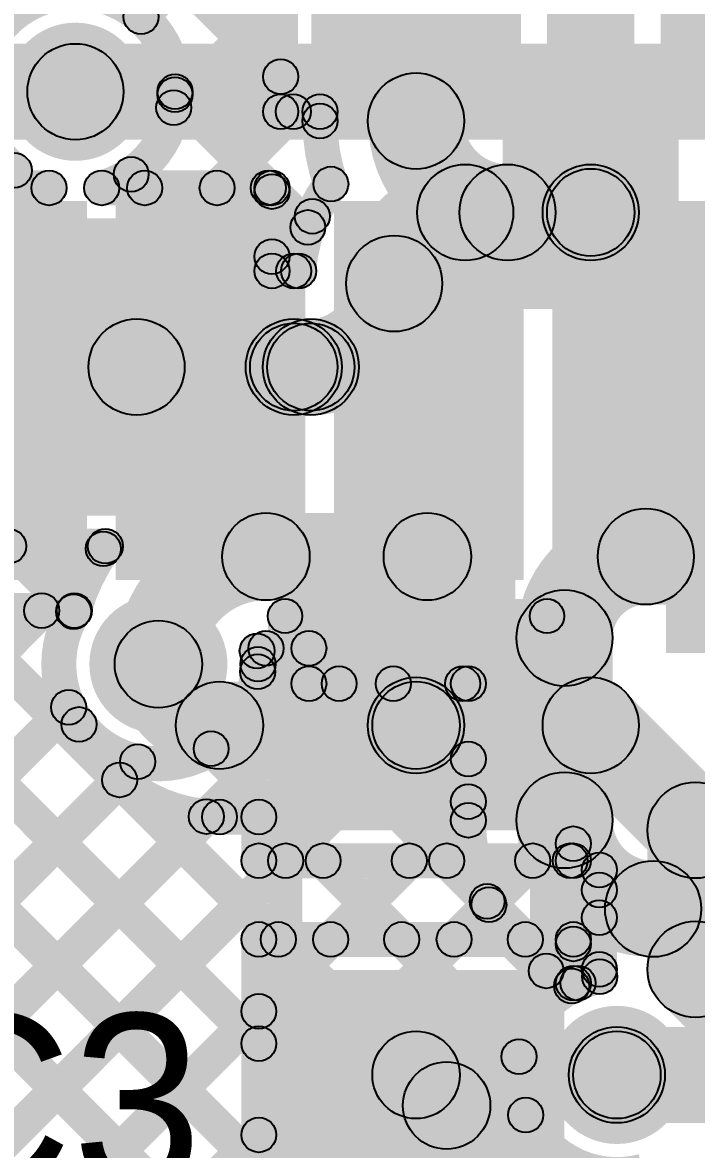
# Model space of a CAD drawing. Header units: millimetres. Extents: x -0.24 to 2.5, y 0 to 2.55.
# Drawn here: x 1.9499 to 2.1042, y 1.3529 to 1.6108 of the extents above; entities that cross this region are included whole.
import ezdxf

# ---------------------------------------------------------------- set-up
doc = ezdxf.new("R2010")
doc.units = ezdxf.units.MM
doc.header["$MEASUREMENT"] = 0
for name, color, linetype in [('BottomLayer', 5, 'Continuous'), ('BottomPaste', 16, 'Continuous'), ('BottomSolder', 6, 'Continuous'), ('TopLayer', 1, 'Continuous'), ('TopOverlay', 2, 'Continuous'), ('TopPaste', 8, 'Continuous'), ('TopSolder', 216, 'Continuous'), ('ViaHoleLayer', 16, 'Continuous')]:
    doc.layers.add(name, color=color, linetype=linetype)

# ---------------------------------------------------------------- blocks, each defined once
blk = doc.blocks.new('SOT_23_B_64')
at = {"layer": 'BottomLayer'}
for points in [[(-0.05354, 0.05748), (-0.02126, 0.05748), (-0.02126, 0.02126), (-0.05354, 0.02126)], [(0.02126, 0.05748), (0.05354, 0.05748), (0.05354, 0.02126), (0.02126, 0.02126)], [(-0.01614, -0.02126), (0.01614, -0.02126), (0.01614, -0.05748), (-0.01614, -0.05748)]]:
    blk.add_hatch(color=5, dxfattribs=at).paths.add_polyline_path(points)
at = {"layer": 'BottomPaste'}
for points in [[(-0.05354, 0.05748), (-0.02126, 0.05748), (-0.02126, 0.02126), (-0.05354, 0.02126)], [(0.02126, 0.05748), (0.05354, 0.05748), (0.05354, 0.02126), (0.02126, 0.02126)], [(-0.01614, -0.02126), (0.01614, -0.02126), (0.01614, -0.05748), (-0.01614, -0.05748)]]:
    blk.add_hatch(color=16, dxfattribs=at).paths.add_polyline_path(points)
at = {"layer": 'BottomSolder'}
for points in [[(-0.05754, 0.06148), (-0.01726, 0.06148), (-0.01726, 0.01726), (-0.05754, 0.01726)], [(0.01726, 0.06148), (0.05754, 0.06148), (0.05754, 0.01726), (0.01726, 0.01726)], [(-0.02014, -0.01726), (0.02014, -0.01726), (0.02014, -0.06148), (-0.02014, -0.06148)]]:
    blk.add_hatch(color=6, dxfattribs=at).paths.add_polyline_path(points)
blk = doc.blocks.new('ESP32_WROOM_32__16MB__65')
at = {"layer": 'TopLayer'}
for points in [[(0.0126, -0.38406), (0.0126, -0.30531), (0.04803, -0.30531), (0.04803, -0.38406)], [(0.0626, -0.38406), (0.0626, -0.30531), (0.09803, -0.30531), (0.09803, -0.38406)], [(0.1126, -0.38406), (0.1126, -0.30531), (0.14803, -0.30531), (0.14803, -0.38406)], [(0.1626, -0.38406), (0.1626, -0.30531), (0.19803, -0.30531), (0.19803, -0.38406)]]:
    blk.add_hatch(color=1, dxfattribs=at).paths.add_polyline_path(points)
at = {"layer": 'TopPaste'}
for points in [[(0.0126, -0.38406), (0.0126, -0.30531), (0.04803, -0.30531), (0.04803, -0.38406)], [(0.0626, -0.38406), (0.0626, -0.30531), (0.09803, -0.30531), (0.09803, -0.38406)], [(0.1126, -0.38406), (0.1126, -0.30531), (0.14803, -0.30531), (0.14803, -0.38406)], [(0.1626, -0.38406), (0.1626, -0.30531), (0.19803, -0.30531), (0.19803, -0.38406)]]:
    blk.add_hatch(color=8, dxfattribs=at).paths.add_polyline_path(points)
at = {"layer": 'TopSolder'}
for points in [[(0.0086, -0.38806), (0.0086, -0.30131), (0.05203, -0.30131), (0.05203, -0.38806)], [(0.0586, -0.38806), (0.0586, -0.30131), (0.10203, -0.30131), (0.10203, -0.38806)], [(0.1086, -0.38806), (0.1086, -0.30131), (0.15203, -0.30131), (0.15203, -0.38806)], [(0.1586, -0.38806), (0.1586, -0.30131), (0.20203, -0.30131), (0.20203, -0.38806)]]:
    blk.add_hatch(color=216, dxfattribs=at).paths.add_polyline_path(points)
blk = doc.blocks.new('RES_0805_66')
at = {"layer": 'TopLayer'}
for points in [[(-0.06, 0.025), (-0.02, 0.025), (-0.02, -0.025), (-0.06, -0.025)], [(0.02, 0.025), (0.06, 0.025), (0.06, -0.025), (0.02, -0.025)]]:
    blk.add_hatch(color=1, dxfattribs=at).paths.add_polyline_path(points)
at = {"layer": 'TopOverlay'}
h = blk.add_hatch(color=2, dxfattribs=at)
edge = h.paths.add_edge_path()
edge.add_arc((-0.065, 0.03), 0.003937, 0, 360)
h = blk.add_hatch(color=2, dxfattribs=at)
edge = h.paths.add_edge_path()
edge.add_arc((-0.065, 0.03), 0.003937, 0, 360)
for points in [[(-0.065, 0.026063), (-0.065, 0.033937), (0.065, 0.033937), (0.065, 0.026063)], [(-0.068937, 0.03), (-0.061063, 0.03), (-0.061063, -0.03), (-0.068937, -0.03)], [(0.061063, 0.03), (0.068937, 0.03), (0.068937, -0.03), (0.061063, -0.03)], [(-0.065, -0.033937), (-0.065, -0.026063), (0.065, -0.026063), (0.065, -0.033937)]]:
    blk.add_hatch(color=2, dxfattribs=at).paths.add_polyline_path(points)
h = blk.add_hatch(color=2, dxfattribs=at)
edge = h.paths.add_edge_path()
edge.add_arc((0.065, 0.03), 0.003937, 0, 360)
h = blk.add_hatch(color=2, dxfattribs=at)
edge = h.paths.add_edge_path()
edge.add_arc((0.065, 0.03), 0.003937, 0, 360)
h = blk.add_hatch(color=2, dxfattribs=at)
edge = h.paths.add_edge_path()
edge.add_arc((-0.065, -0.03), 0.003937, 0, 360)
h = blk.add_hatch(color=2, dxfattribs=at)
edge = h.paths.add_edge_path()
edge.add_arc((-0.065, -0.03), 0.003937, 0, 360)
h = blk.add_hatch(color=2, dxfattribs=at)
edge = h.paths.add_edge_path()
edge.add_arc((0.065, -0.03), 0.003937, 0, 360)
h = blk.add_hatch(color=2, dxfattribs=at)
edge = h.paths.add_edge_path()
edge.add_arc((0.065, -0.03), 0.003937, 0, 360)
at = {"layer": 'TopPaste'}
for points in [[(-0.06, 0.025), (-0.02, 0.025), (-0.02, -0.025), (-0.06, -0.025)], [(0.02, 0.025), (0.06, 0.025), (0.06, -0.025), (0.02, -0.025)]]:
    blk.add_hatch(color=8, dxfattribs=at).paths.add_polyline_path(points)
at = {"layer": 'TopSolder'}
for points in [[(-0.064, 0.029), (-0.016, 0.029), (-0.016, -0.029), (-0.064, -0.029)], [(0.016, 0.029), (0.064, 0.029), (0.064, -0.029), (0.016, -0.029)]]:
    blk.add_hatch(color=216, dxfattribs=at).paths.add_polyline_path(points)
at = {"layer": 'TopOverlay'}
for centre in [(-0.065, 0.03), (-0.065, 0.03), (0.065, 0.03), (0.065, 0.03), (-0.065, -0.03), (-0.065, -0.03), (0.065, -0.03), (0.065, -0.03)]:
    blk.add_circle(centre, 0.003937, dxfattribs=at)
blk = doc.blocks.new('RES_0805_B_69')
at = {"layer": 'BottomLayer'}
for points in [[(-0.06, 0.025), (-0.02, 0.025), (-0.02, -0.025), (-0.06, -0.025)], [(0.02, 0.025), (0.06, 0.025), (0.06, -0.025), (0.02, -0.025)]]:
    blk.add_hatch(color=5, dxfattribs=at).paths.add_polyline_path(points)
at = {"layer": 'BottomPaste'}
for points in [[(-0.06, 0.025), (-0.02, 0.025), (-0.02, -0.025), (-0.06, -0.025)], [(0.02, 0.025), (0.06, 0.025), (0.06, -0.025), (0.02, -0.025)]]:
    blk.add_hatch(color=16, dxfattribs=at).paths.add_polyline_path(points)
at = {"layer": 'BottomSolder'}
for points in [[(-0.064, 0.029), (-0.016, 0.029), (-0.016, -0.029), (-0.064, -0.029)], [(0.016, 0.029), (0.064, 0.029), (0.064, -0.029), (0.016, -0.029)]]:
    blk.add_hatch(color=6, dxfattribs=at).paths.add_polyline_path(points)
blk = doc.blocks.new('C__0805_B_108')
at = {"layer": 'BottomLayer'}
for points in [[(-0.06, 0.03), (-0.02, 0.03), (-0.02, -0.03), (-0.06, -0.03)], [(0.02, 0.03), (0.06, 0.03), (0.06, -0.03), (0.02, -0.03)]]:
    blk.add_hatch(color=5, dxfattribs=at).paths.add_polyline_path(points)
at = {"layer": 'BottomPaste'}
for points in [[(-0.06, 0.03), (-0.02, 0.03), (-0.02, -0.03), (-0.06, -0.03)], [(0.02, 0.03), (0.06, 0.03), (0.06, -0.03), (0.02, -0.03)]]:
    blk.add_hatch(color=16, dxfattribs=at).paths.add_polyline_path(points)
at = {"layer": 'BottomSolder'}
for points in [[(-0.064, 0.034), (-0.016, 0.034), (-0.016, -0.034), (-0.064, -0.034)], [(0.016, 0.034), (0.064, 0.034), (0.064, -0.034), (0.016, -0.034)]]:
    blk.add_hatch(color=6, dxfattribs=at).paths.add_polyline_path(points)

msp = doc.modelspace()

# ---------------------------------------------------------------- hatches: boundary and pattern name
at = {"layer": 'BottomLayer'}
for points in [[(2.09, 1.56737), (2.07, 1.56737), (2.07, 1.926), (2.09, 1.926)], [(1.75817, 1.84361), (1.76383, 1.84927), (2.01183, 1.60127), (2.00617, 1.59561)], [(2.013, 1.59044), (2.005, 1.59044), (2.005, 1.66244), (2.013, 1.66244)], [(2.1, 1.597), (2.234, 1.597), (2.234, 1.661), (2.1, 1.661)], [(1.97986, 1.60933), (1.97421, 1.61498), (2.00617, 1.64695), (2.01183, 1.64129)], [(2.051, 1.58831), (2.029, 1.58831), (2.029, 1.62644), (2.051, 1.62644)], [(1.98735, 1.58853), (1.98169, 1.59418), (2.00617, 1.61866), (2.01183, 1.61301)], [(1.808, 1.584), (1.808, 1.606), (1.962, 1.606), (1.962, 1.584)], [(1.98197, 1.59153), (1.98763, 1.59718), (2.00898, 1.57583), (2.00333, 1.57017)], [(2.009, 1.58644), (2.009, 1.59444), (2.018, 1.59444), (2.018, 1.58644)], [(1.99728, 1.57017), (1.99162, 1.57583), (2.00906, 1.59327), (2.01471, 1.58761)], [(1.97194, 1.57327), (1.9776, 1.57893), (1.9807, 1.57583), (1.97504, 1.57017)], [(2.05127, 1.55637), (2.05127, 1.57837), (2.06094, 1.57837), (2.06094, 1.55637)], [(2.06094, 1.55637), (2.06094, 1.57837), (2.08, 1.57837), (2.08, 1.55637)], [(1.83362, 1.57017), (1.83928, 1.57583), (2.15178, 1.26333), (2.14612, 1.25767)], [(1.945, 1.569), (1.945, 1.577), (1.95597, 1.577), (1.95597, 1.569)], [(1.945, 1.569), (1.945, 1.577), (1.95597, 1.577), (1.95597, 1.569)], [(1.96803, 1.569), (1.96803, 1.577), (2.007, 1.577), (2.007, 1.569)], [(1.80615, 1.56936), (1.8118, 1.57502), (2.07822, 1.30861), (2.07256, 1.30295)], [(2.00417, 1.56933), (2.00983, 1.57498), (2.01805, 1.56677), (2.01239, 1.56111)], [(2.011, 1.554), (2.003, 1.554), (2.003, 1.573), (2.011, 1.573)], [(2.00983, 1.55444), (2.00417, 1.5601), (2.01341, 1.56933), (2.01907, 1.56368)], [(2.007, 1.55), (2.007, 1.558), (2.012, 1.558), (2.012, 1.55)], [(1.80095, 1.54627), (1.80661, 1.55193), (2.06372, 1.29482), (2.05806, 1.28916)], [(1.976, 1.521), (1.976, 1.543), (2.012, 1.543), (2.012, 1.521)], [(2.012, 1.522), (2.012, 1.542), (2.0159, 1.542), (2.0159, 1.522)], [(1.78977, 1.52917), (1.79543, 1.53482), (2.01771, 1.31254), (2.01206, 1.30688)], [(2.00563, 1.47863), (2.00563, 1.49863), (2.0426, 1.49863), (2.0426, 1.47863)], [(2.09263, 1.47763), (2.09263, 1.49963), (2.1174, 1.49963), (2.1174, 1.47763)], [(1.94391, 1.48817), (1.94956, 1.49383), (1.96446, 1.47893), (1.95881, 1.47327)], [(1.945, 1.487), (1.945, 1.495), (1.96885, 1.495), (1.96885, 1.487)], [(1.48883, 1.00515), (1.48317, 1.01081), (1.96557, 1.49321), (1.97123, 1.48756)], [(2.00563, 1.46363), (2.00563, 1.47163), (2.01546, 1.47163), (2.01546, 1.46363)], [(2.01946, 1.45952), (2.01146, 1.45952), (2.01146, 1.46763), (2.01946, 1.46763)], [(2.085, 1.42829), (2.063, 1.42829), (2.063, 1.47), (2.085, 1.47)], [(2.00092, 1.45944), (2.00657, 1.4651), (2.05912, 1.41255), (2.05347, 1.4069)], [(1.48883, 0.9203), (1.48317, 0.92596), (2.01956, 1.46235), (2.02522, 1.45669)], [(1.48883, 0.89202), (1.48317, 0.89767), (2.04784, 1.46235), (2.0535, 1.45669)], [(2.01546, 1.45552), (2.01546, 1.46352), (2.052, 1.46352), (2.052, 1.45552)], [(2.03195, 1.45669), (2.03761, 1.46235), (2.05483, 1.44513), (2.04917, 1.43947)], [(2.056, 1.42829), (2.048, 1.42829), (2.048, 1.45952), (2.056, 1.45952)], [(1.48883, 0.97687), (1.48317, 0.98253), (1.95761, 1.45696), (1.96326, 1.4513)], [(1.99025, 1.44182), (1.99591, 1.44748), (2.0664, 1.37699), (2.06074, 1.37133)], [(1.48883, 0.94859), (1.48317, 0.95424), (1.97344, 1.44451), (1.9791, 1.43886)], [(1.48883, 0.86373), (1.48317, 0.86939), (2.04917, 1.43539), (2.05483, 1.42973)], [(2.09429, 1.397), (2.09429, 1.419), (2.143, 1.419), (2.143, 1.397)], [(1.48883, 0.83545), (1.48317, 0.84111), (2.05385, 1.41178), (2.05951, 1.40613)], [(1.48883, 0.80716), (1.48317, 0.81282), (2.06698, 1.39663), (2.07264, 1.39098)], [(2.086, 1.359), (2.086, 1.381), (2.18484, 1.381), (2.18484, 1.359)], [(2.01672, 1.30677), (2.01106, 1.31243), (2.06229, 1.36365), (2.06794, 1.358)]]:
    msp.add_hatch(color=5, dxfattribs=at).paths.add_polyline_path(points)
h = msp.add_hatch(color=5, dxfattribs=at)
edge = h.paths.add_edge_path()
edge.add_arc((1.97703, 1.61216), 0.004, 0, 360)
h = msp.add_hatch(color=5, dxfattribs=at)
edge = h.paths.add_edge_path()
edge.add_arc((1.962, 1.595), 0.01181, 0, 360)
h = msp.add_hatch(color=5, dxfattribs=at)
edge = h.paths.add_edge_path()
edge.add_arc((1.962, 1.595), 0.011, 0, 360)
h = msp.add_hatch(color=5, dxfattribs=at)
edge = h.paths.add_edge_path()
edge.add_arc((2.009, 1.59844), 0.004, 0, 360)
h = msp.add_hatch(color=5, dxfattribs=at)
edge = h.paths.add_edge_path()
edge.add_arc((1.98481, 1.595), 0.004, 0, 360)
h = msp.add_hatch(color=5, dxfattribs=at)
edge = h.paths.add_edge_path()
edge.add_arc((1.98481, 1.595), 0.004, 0, 360)
h = msp.add_hatch(color=5, dxfattribs=at)
edge = h.paths.add_edge_path()
edge.add_arc((2.04, 1.58831), 0.011, 0, 360)
h = msp.add_hatch(color=5, dxfattribs=at)
edge = h.paths.add_edge_path()
edge.add_arc((2.04, 1.58831), 0.011, 0, 360)
h = msp.add_hatch(color=5, dxfattribs=at)
edge = h.paths.add_edge_path()
edge.add_arc((1.9848, 1.59435), 0.004, 0, 360)
h = msp.add_hatch(color=5, dxfattribs=at)
edge = h.paths.add_edge_path()
edge.add_arc((1.98452, 1.59135), 0.004, 0, 360)
h = msp.add_hatch(color=5, dxfattribs=at)
edge = h.paths.add_edge_path()
edge.add_arc((2.009, 1.59044), 0.004, 0, 360)
h = msp.add_hatch(color=5, dxfattribs=at)
edge = h.paths.add_edge_path()
edge.add_arc((2.009, 1.59044), 0.004, 0, 360)
h = msp.add_hatch(color=5, dxfattribs=at)
edge = h.paths.add_edge_path()
edge.add_arc((2.01188, 1.59044), 0.004, 0, 360)
h = msp.add_hatch(color=5, dxfattribs=at)
edge = h.paths.add_edge_path()
edge.add_arc((2.018, 1.59044), 0.004, 0, 360)
h = msp.add_hatch(color=5, dxfattribs=at)
edge = h.paths.add_edge_path()
edge.add_arc((2.018, 1.58831), 0.004, 0, 360)
h = msp.add_hatch(color=5, dxfattribs=at)
edge = h.paths.add_edge_path()
edge.add_arc((1.97477, 1.5761), 0.004, 0, 360)
h = msp.add_hatch(color=5, dxfattribs=at)
edge = h.paths.add_edge_path()
edge.add_arc((2.05127, 1.56737), 0.011, 0, 360)
h = msp.add_hatch(color=5, dxfattribs=at)
edge = h.paths.add_edge_path()
edge.add_arc((2.05127, 1.56737), 0.011, 0, 360)
h = msp.add_hatch(color=5, dxfattribs=at)
edge = h.paths.add_edge_path()
edge.add_arc((2.06094, 1.56737), 0.011, 0, 360)
h = msp.add_hatch(color=5, dxfattribs=at)
edge = h.paths.add_edge_path()
edge.add_arc((2.06094, 1.56737), 0.011, 0, 360)
h = msp.add_hatch(color=5, dxfattribs=at)
edge = h.paths.add_edge_path()
edge.add_arc((2.06094, 1.56737), 0.011, 0, 360)
h = msp.add_hatch(color=5, dxfattribs=at)
edge = h.paths.add_edge_path()
edge.add_arc((2.08, 1.56737), 0.011, 0, 360)
h = msp.add_hatch(color=5, dxfattribs=at)
edge = h.paths.add_edge_path()
edge.add_arc((1.95597, 1.573), 0.004, 0, 360)
h = msp.add_hatch(color=5, dxfattribs=at)
edge = h.paths.add_edge_path()
edge.add_arc((1.95597, 1.573), 0.004, 0, 360)
h = msp.add_hatch(color=5, dxfattribs=at)
edge = h.paths.add_edge_path()
edge.add_arc((1.96803, 1.573), 0.004, 0, 360)
h = msp.add_hatch(color=5, dxfattribs=at)
edge = h.paths.add_edge_path()
edge.add_arc((1.96803, 1.573), 0.004, 0, 360)
h = msp.add_hatch(color=5, dxfattribs=at)
edge = h.paths.add_edge_path()
edge.add_arc((1.97787, 1.573), 0.004, 0, 360)
h = msp.add_hatch(color=5, dxfattribs=at)
edge = h.paths.add_edge_path()
edge.add_arc((1.99445, 1.573), 0.004, 0, 360)
h = msp.add_hatch(color=5, dxfattribs=at)
edge = h.paths.add_edge_path()
edge.add_arc((2.00616, 1.573), 0.004, 0, 360)
h = msp.add_hatch(color=5, dxfattribs=at)
edge = h.paths.add_edge_path()
edge.add_arc((2.007, 1.573), 0.004, 0, 360)
h = msp.add_hatch(color=5, dxfattribs=at)
edge = h.paths.add_edge_path()
edge.add_arc((2.007, 1.573), 0.004, 0, 360)
h = msp.add_hatch(color=5, dxfattribs=at)
edge = h.paths.add_edge_path()
edge.add_arc((2.007, 1.57216), 0.004, 0, 360)
h = msp.add_hatch(color=5, dxfattribs=at)
edge = h.paths.add_edge_path()
edge.add_arc((2.0205, 1.57386), 0.004, 0, 360)
h = msp.add_hatch(color=5, dxfattribs=at)
edge = h.paths.add_edge_path()
edge.add_arc((2.0205, 1.57386), 0.004, 0, 360)
h = msp.add_hatch(color=5, dxfattribs=at)
edge = h.paths.add_edge_path()
edge.add_arc((2.08, 1.56737), 0.01, 0, 360)
h = msp.add_hatch(color=5, dxfattribs=at)
edge = h.paths.add_edge_path()
edge.add_arc((2.01624, 1.56651), 0.004, 0, 360)
h = msp.add_hatch(color=5, dxfattribs=at)
edge = h.paths.add_edge_path()
edge.add_arc((2.01522, 1.56394), 0.004, 0, 360)
h = msp.add_hatch(color=5, dxfattribs=at)
edge = h.paths.add_edge_path()
edge.add_arc((2.007, 1.55727), 0.004, 0, 360)
h = msp.add_hatch(color=5, dxfattribs=at)
edge = h.paths.add_edge_path()
edge.add_arc((2.035, 1.5511), 0.011, 0, 360)
h = msp.add_hatch(color=5, dxfattribs=at)
edge = h.paths.add_edge_path()
edge.add_arc((2.035, 1.5511), 0.011, 0, 360)
h = msp.add_hatch(color=5, dxfattribs=at)
edge = h.paths.add_edge_path()
edge.add_arc((2.007, 1.554), 0.004, 0, 360)
h = msp.add_hatch(color=5, dxfattribs=at)
edge = h.paths.add_edge_path()
edge.add_arc((2.007, 1.554), 0.004, 0, 360)
h = msp.add_hatch(color=5, dxfattribs=at)
edge = h.paths.add_edge_path()
edge.add_arc((2.012, 1.554), 0.004, 0, 360)
h = msp.add_hatch(color=5, dxfattribs=at)
edge = h.paths.add_edge_path()
edge.add_arc((2.01311, 1.55397), 0.004, 0, 360)
h = msp.add_hatch(color=5, dxfattribs=at)
edge = h.paths.add_edge_path()
edge.add_arc((1.976, 1.532), 0.011, 0, 360)
h = msp.add_hatch(color=5, dxfattribs=at)
edge = h.paths.add_edge_path()
edge.add_arc((2.012, 1.532), 0.011, 0, 360)
h = msp.add_hatch(color=5, dxfattribs=at)
edge = h.paths.add_edge_path()
edge.add_arc((2.0159, 1.532), 0.011, 0, 360)
h = msp.add_hatch(color=5, dxfattribs=at)
edge = h.paths.add_edge_path()
edge.add_arc((2.012, 1.532), 0.01, 0, 360)
h = msp.add_hatch(color=5, dxfattribs=at)
edge = h.paths.add_edge_path()
edge.add_arc((2.0159, 1.532), 0.01, 0, 360)
h = msp.add_hatch(color=5, dxfattribs=at)
edge = h.paths.add_edge_path()
edge.add_arc((2.00563, 1.48863), 0.01, 0, 360)
h = msp.add_hatch(color=5, dxfattribs=at)
edge = h.paths.add_edge_path()
edge.add_arc((2.00563, 1.48863), 0.01, 0, 360)
h = msp.add_hatch(color=5, dxfattribs=at)
edge = h.paths.add_edge_path()
edge.add_arc((2.0426, 1.48863), 0.01, 0, 360)
h = msp.add_hatch(color=5, dxfattribs=at)
edge = h.paths.add_edge_path()
edge.add_arc((2.09263, 1.48863), 0.011, 0, 360)
h = msp.add_hatch(color=5, dxfattribs=at)
edge = h.paths.add_edge_path()
edge.add_arc((2.09263, 1.48863), 0.011, 0, 360)
h = msp.add_hatch(color=5, dxfattribs=at)
edge = h.paths.add_edge_path()
edge.add_arc((1.94673, 1.491), 0.004, 0, 360)
h = msp.add_hatch(color=5, dxfattribs=at)
edge = h.paths.add_edge_path()
edge.add_arc((1.9684, 1.49039), 0.004, 0, 360)
h = msp.add_hatch(color=5, dxfattribs=at)
edge = h.paths.add_edge_path()
edge.add_arc((1.96885, 1.491), 0.004, 0, 360)
h = msp.add_hatch(color=5, dxfattribs=at)
edge = h.paths.add_edge_path()
edge.add_arc((1.96885, 1.491), 0.004, 0, 360)
h = msp.add_hatch(color=5, dxfattribs=at)
edge = h.paths.add_edge_path()
edge.add_arc((2.074, 1.47), 0.011, 0, 360)
h = msp.add_hatch(color=5, dxfattribs=at)
edge = h.paths.add_edge_path()
edge.add_arc((2.074, 1.47), 0.011, 0, 360)
h = msp.add_hatch(color=5, dxfattribs=at)
edge = h.paths.add_edge_path()
edge.add_arc((1.96161, 1.47602), 0.004, 0, 360)
h = msp.add_hatch(color=5, dxfattribs=at)
edge = h.paths.add_edge_path()
edge.add_arc((1.96161, 1.47602), 0.004, 0, 360)
h = msp.add_hatch(color=5, dxfattribs=at)
edge = h.paths.add_edge_path()
edge.add_arc((1.96163, 1.4761), 0.004, 0, 360)
h = msp.add_hatch(color=5, dxfattribs=at)
edge = h.paths.add_edge_path()
edge.add_arc((1.981, 1.464), 0.01181, 0, 360)
h = msp.add_hatch(color=5, dxfattribs=at)
edge = h.paths.add_edge_path()
edge.add_arc((1.981, 1.464), 0.01, 0, 360)
h = msp.add_hatch(color=5, dxfattribs=at)
edge = h.paths.add_edge_path()
edge.add_arc((2.00361, 1.46702), 0.004, 0, 360)
h = msp.add_hatch(color=5, dxfattribs=at)
edge = h.paths.add_edge_path()
edge.add_arc((2.00563, 1.46763), 0.004, 0, 360)
h = msp.add_hatch(color=5, dxfattribs=at)
edge = h.paths.add_edge_path()
edge.add_arc((2.01546, 1.46763), 0.004, 0, 360)
h = msp.add_hatch(color=5, dxfattribs=at)
edge = h.paths.add_edge_path()
edge.add_arc((2.01546, 1.46763), 0.004, 0, 360)
h = msp.add_hatch(color=5, dxfattribs=at)
edge = h.paths.add_edge_path()
edge.add_arc((2.00381, 1.464), 0.004, 0, 360)
h = msp.add_hatch(color=5, dxfattribs=at)
edge = h.paths.add_edge_path()
edge.add_arc((2.00381, 1.464), 0.004, 0, 360)
h = msp.add_hatch(color=5, dxfattribs=at)
edge = h.paths.add_edge_path()
edge.add_arc((2.00375, 1.46227), 0.004, 0, 360)
h = msp.add_hatch(color=5, dxfattribs=at)
edge = h.paths.add_edge_path()
edge.add_arc((2.01546, 1.45952), 0.004, 0, 360)
h = msp.add_hatch(color=5, dxfattribs=at)
edge = h.paths.add_edge_path()
edge.add_arc((2.01546, 1.45952), 0.004, 0, 360)
h = msp.add_hatch(color=5, dxfattribs=at)
edge = h.paths.add_edge_path()
edge.add_arc((2.02239, 1.45952), 0.004, 0, 360)
h = msp.add_hatch(color=5, dxfattribs=at)
edge = h.paths.add_edge_path()
edge.add_arc((2.03478, 1.45952), 0.004, 0, 360)
h = msp.add_hatch(color=5, dxfattribs=at)
edge = h.paths.add_edge_path()
edge.add_arc((2.05067, 1.45952), 0.004, 0, 360)
h = msp.add_hatch(color=5, dxfattribs=at)
edge = h.paths.add_edge_path()
edge.add_arc((2.052, 1.45952), 0.004, 0, 360)
h = msp.add_hatch(color=5, dxfattribs=at)
edge = h.paths.add_edge_path()
edge.add_arc((2.052, 1.45952), 0.004, 0, 360)
h = msp.add_hatch(color=5, dxfattribs=at)
edge = h.paths.add_edge_path()
edge.add_arc((1.96043, 1.45413), 0.004, 0, 360)
h = msp.add_hatch(color=5, dxfattribs=at)
edge = h.paths.add_edge_path()
edge.add_arc((1.99308, 1.44465), 0.004, 0, 360)
h = msp.add_hatch(color=5, dxfattribs=at)
edge = h.paths.add_edge_path()
edge.add_arc((1.97627, 1.44168), 0.004, 0, 360)
h = msp.add_hatch(color=5, dxfattribs=at)
edge = h.paths.add_edge_path()
edge.add_arc((2.052, 1.4423), 0.004, 0, 360)
h = msp.add_hatch(color=5, dxfattribs=at)
edge = h.paths.add_edge_path()
edge.add_arc((2.074, 1.42829), 0.011, 0, 360)
h = msp.add_hatch(color=5, dxfattribs=at)
edge = h.paths.add_edge_path()
edge.add_arc((2.074, 1.42829), 0.011, 0, 360)
h = msp.add_hatch(color=5, dxfattribs=at)
edge = h.paths.add_edge_path()
edge.add_arc((2.052, 1.43256), 0.004, 0, 360)
h = msp.add_hatch(color=5, dxfattribs=at)
edge = h.paths.add_edge_path()
edge.add_arc((2.052, 1.42829), 0.004, 0, 360)
h = msp.add_hatch(color=5, dxfattribs=at)
edge = h.paths.add_edge_path()
edge.add_arc((2.052, 1.42829), 0.004, 0, 360)
h = msp.add_hatch(color=5, dxfattribs=at)
edge = h.paths.add_edge_path()
edge.add_arc((2.09429, 1.408), 0.011, 0, 360)
h = msp.add_hatch(color=5, dxfattribs=at)
edge = h.paths.add_edge_path()
edge.add_arc((2.09429, 1.408), 0.011, 0, 360)
h = msp.add_hatch(color=5, dxfattribs=at)
edge = h.paths.add_edge_path()
edge.add_arc((2.05629, 1.40972), 0.004, 0, 360)
h = msp.add_hatch(color=5, dxfattribs=at)
edge = h.paths.add_edge_path()
edge.add_arc((2.05668, 1.40896), 0.004, 0, 360)
h = msp.add_hatch(color=5, dxfattribs=at)
edge = h.paths.add_edge_path()
edge.add_arc((2.06981, 1.39381), 0.004, 0, 360)
h = msp.add_hatch(color=5, dxfattribs=at)
edge = h.paths.add_edge_path()
edge.add_arc((2.07565, 1.39033), 0.004, 0, 360)
h = msp.add_hatch(color=5, dxfattribs=at)
edge = h.paths.add_edge_path()
edge.add_arc((2.07565, 1.39033), 0.004, 0, 360)
h = msp.add_hatch(color=5, dxfattribs=at)
edge = h.paths.add_edge_path()
edge.add_arc((2.086, 1.37), 0.01181, 0, 360)
h = msp.add_hatch(color=5, dxfattribs=at)
edge = h.paths.add_edge_path()
edge.add_arc((2.086, 1.37), 0.011, 0, 360)
h = msp.add_hatch(color=5, dxfattribs=at)
edge = h.paths.add_edge_path()
edge.add_arc((2.06357, 1.37416), 0.004, 0, 360)
h = msp.add_hatch(color=5, dxfattribs=at)
edge = h.paths.add_edge_path()
edge.add_arc((2.06512, 1.36082), 0.004, 0, 360)
at = {"layer": 'BottomSolder'}
h = msp.add_hatch(color=6, dxfattribs=at)
edge = h.paths.add_edge_path()
edge.add_arc((1.962, 1.595), 0.01581, 0, 360)
h = msp.add_hatch(color=6, dxfattribs=at)
edge = h.paths.add_edge_path()
edge.add_arc((1.981, 1.464), 0.01581, 0, 360)
h = msp.add_hatch(color=6, dxfattribs=at)
edge = h.paths.add_edge_path()
edge.add_arc((2.086, 1.37), 0.01581, 0, 360)
at = {"layer": 'TopLayer'}
h = msp.add_hatch(color=1, dxfattribs=at)
edge = h.paths.add_edge_path()
edge.add_arc((1.962, 1.595), 0.01181, 0, 360)
h = msp.add_hatch(color=1, dxfattribs=at)
edge = h.paths.add_edge_path()
edge.add_arc((1.962, 1.595), 0.011, 0, 360)
for points in [[(1.962, 1.584), (1.962, 1.606), (2.126, 1.606), (2.126, 1.584)], [(1.70785, 1.22417), (1.70219, 1.22983), (1.95145, 1.47909), (1.9571, 1.47343)], [(1.84551, 1.47343), (1.85117, 1.47909), (2.0048, 1.32546), (1.99914, 1.3198)], [(1.87379, 1.47343), (1.87945, 1.47909), (2.00683, 1.35171), (2.00117, 1.34605)], [(1.90208, 1.47343), (1.90773, 1.47909), (2.00683, 1.37999), (2.00117, 1.37434)], [(1.92168, 1.47226), (1.92168, 1.48026), (1.96176, 1.48026), (1.96176, 1.47226)], [(1.93036, 1.47343), (1.93602, 1.47909), (2.01128, 1.40383), (2.00562, 1.39817)], [(1.995, 1.44), (1.995, 1.46), (2.04, 1.46), (2.04, 1.44)], [(2.04, 1.439), (2.04, 1.461), (2.08, 1.461), (2.08, 1.439)], [(2.07222, 1.44222), (2.08778, 1.45778), (2.11178, 1.43378), (2.09622, 1.41822)], [(1.73613, 1.22417), (1.73047, 1.22983), (1.95761, 1.45696), (1.96326, 1.4513)], [(1.76441, 1.22417), (1.75876, 1.22983), (1.96928, 1.44035), (1.97494, 1.4347)], [(1.7927, 1.22417), (1.78704, 1.22983), (1.98917, 1.43196), (1.99483, 1.4263)], [(1.995, 1.425), (1.995, 1.433), (2.004, 1.433), (2.004, 1.425)], [(2.008, 1.419), (2, 1.419), (2, 1.429), (2.008, 1.429)], [(2.07317, 1.42006), (2.07883, 1.42572), (2.08483, 1.41972), (2.07917, 1.41406)], [(2.115, 1.39416), (2.093, 1.39416), (2.093, 1.426), (2.115, 1.426)], [(1.82098, 1.22417), (1.81533, 1.22983), (2.00733, 1.42183), (2.01298, 1.41617)], [(2.004, 1.415), (2.004, 1.423), (2.076, 1.423), (2.076, 1.415)], [(2.01591, 1.41617), (2.02156, 1.42183), (2.03956, 1.40383), (2.03391, 1.39817)], [(2.02327, 1.39817), (2.01761, 1.40383), (2.03561, 1.42183), (2.04127, 1.41617)], [(2.04419, 1.41617), (2.04985, 1.42183), (2.06785, 1.40383), (2.06219, 1.39817)], [(2.05155, 1.39817), (2.04589, 1.40383), (2.06389, 1.42183), (2.06955, 1.41617)], [(2.08, 1.419), (2.072, 1.419), (2.072, 1.42289), (2.08, 1.42289)], [(2.07247, 1.41617), (2.07813, 1.42183), (2.08483, 1.41513), (2.07917, 1.40947)], [(2.086, 1.39416), (2.078, 1.39416), (2.078, 1.41689), (2.086, 1.41689)], [(2.07883, 1.39716), (2.07317, 1.40282), (2.07917, 1.40882), (2.08483, 1.40316)], [(2.004, 1.397), (2.004, 1.405), (2.076, 1.405), (2.076, 1.397)], [(2.008, 1.339), (2, 1.339), (2, 1.401), (2.008, 1.401)], [(2.08, 1.391), (2.072, 1.391), (2.072, 1.401), (2.08, 1.401)], [(2.09622, 1.38638), (2.11178, 1.40194), (2.12359, 1.39013), (2.10803, 1.37457)], [(1.84927, 1.22417), (1.84361, 1.22983), (2.00117, 1.38739), (2.00683, 1.38173)], [(2.04, 1.36), (2.04, 1.38), (2.086, 1.38), (2.086, 1.36)], [(1.87755, 1.22417), (1.87189, 1.22983), (2.00117, 1.35911), (2.00683, 1.35345)]]:
    msp.add_hatch(color=1, dxfattribs=at).paths.add_polyline_path(points)
h = msp.add_hatch(color=1, dxfattribs=at)
edge = h.paths.add_edge_path()
edge.add_arc((1.94799, 1.577), 0.004, 0, 360)
h = msp.add_hatch(color=1, dxfattribs=at)
edge = h.paths.add_edge_path()
edge.add_arc((1.94799, 1.577), 0.004, 0, 360)
h = msp.add_hatch(color=1, dxfattribs=at)
edge = h.paths.add_edge_path()
edge.add_arc((1.95428, 1.47626), 0.004, 0, 360)
h = msp.add_hatch(color=1, dxfattribs=at)
edge = h.paths.add_edge_path()
edge.add_arc((1.96176, 1.47626), 0.004, 0, 360)
h = msp.add_hatch(color=1, dxfattribs=at)
edge = h.paths.add_edge_path()
edge.add_arc((1.96176, 1.47626), 0.004, 0, 360)
h = msp.add_hatch(color=1, dxfattribs=at)
edge = h.paths.add_edge_path()
edge.add_arc((1.981, 1.464), 0.01181, 0, 360)
h = msp.add_hatch(color=1, dxfattribs=at)
edge = h.paths.add_edge_path()
edge.add_arc((1.981, 1.464), 0.01, 0, 360)
h = msp.add_hatch(color=1, dxfattribs=at)
edge = h.paths.add_edge_path()
edge.add_arc((1.995, 1.45), 0.01, 0, 360)
h = msp.add_hatch(color=1, dxfattribs=at)
edge = h.paths.add_edge_path()
edge.add_arc((1.995, 1.45), 0.01, 0, 360)
h = msp.add_hatch(color=1, dxfattribs=at)
edge = h.paths.add_edge_path()
edge.add_arc((2.04, 1.45), 0.011, 0, 360)
h = msp.add_hatch(color=1, dxfattribs=at)
edge = h.paths.add_edge_path()
edge.add_arc((2.04, 1.45), 0.01, 0, 360)
h = msp.add_hatch(color=1, dxfattribs=at)
edge = h.paths.add_edge_path()
edge.add_arc((2.08, 1.45), 0.011, 0, 360)
h = msp.add_hatch(color=1, dxfattribs=at)
edge = h.paths.add_edge_path()
edge.add_arc((2.08, 1.45), 0.011, 0, 360)
h = msp.add_hatch(color=1, dxfattribs=at)
edge = h.paths.add_edge_path()
edge.add_arc((1.96043, 1.45413), 0.004, 0, 360)
h = msp.add_hatch(color=1, dxfattribs=at)
edge = h.paths.add_edge_path()
edge.add_arc((1.96283, 1.4502), 0.004, 0, 360)
h = msp.add_hatch(color=1, dxfattribs=at)
edge = h.paths.add_edge_path()
edge.add_arc((1.96283, 1.4502), 0.004, 0, 360)
h = msp.add_hatch(color=1, dxfattribs=at)
edge = h.paths.add_edge_path()
edge.add_arc((1.97211, 1.43752), 0.004, 0, 360)
h = msp.add_hatch(color=1, dxfattribs=at)
edge = h.paths.add_edge_path()
edge.add_arc((2.104, 1.426), 0.011, 0, 360)
h = msp.add_hatch(color=1, dxfattribs=at)
edge = h.paths.add_edge_path()
edge.add_arc((2.104, 1.426), 0.011, 0, 360)
h = msp.add_hatch(color=1, dxfattribs=at)
edge = h.paths.add_edge_path()
edge.add_arc((1.992, 1.42913), 0.004, 0, 360)
h = msp.add_hatch(color=1, dxfattribs=at)
edge = h.paths.add_edge_path()
edge.add_arc((1.995, 1.429), 0.004, 0, 360)
h = msp.add_hatch(color=1, dxfattribs=at)
edge = h.paths.add_edge_path()
edge.add_arc((1.995, 1.429), 0.004, 0, 360)
h = msp.add_hatch(color=1, dxfattribs=at)
edge = h.paths.add_edge_path()
edge.add_arc((2.004, 1.429), 0.004, 0, 360)
h = msp.add_hatch(color=1, dxfattribs=at)
edge = h.paths.add_edge_path()
edge.add_arc((2.004, 1.429), 0.004, 0, 360)
h = msp.add_hatch(color=1, dxfattribs=at)
edge = h.paths.add_edge_path()
edge.add_arc((2.076, 1.42289), 0.004, 0, 360)
h = msp.add_hatch(color=1, dxfattribs=at)
edge = h.paths.add_edge_path()
edge.add_arc((2.076, 1.42289), 0.004, 0, 360)
h = msp.add_hatch(color=1, dxfattribs=at)
edge = h.paths.add_edge_path()
edge.add_arc((2.004, 1.419), 0.004, 0, 360)
h = msp.add_hatch(color=1, dxfattribs=at)
edge = h.paths.add_edge_path()
edge.add_arc((2.004, 1.419), 0.004, 0, 360)
h = msp.add_hatch(color=1, dxfattribs=at)
edge = h.paths.add_edge_path()
edge.add_arc((2.01015, 1.419), 0.004, 0, 360)
h = msp.add_hatch(color=1, dxfattribs=at)
edge = h.paths.add_edge_path()
edge.add_arc((2.01873, 1.419), 0.004, 0, 360)
h = msp.add_hatch(color=1, dxfattribs=at)
edge = h.paths.add_edge_path()
edge.add_arc((2.03844, 1.419), 0.004, 0, 360)
h = msp.add_hatch(color=1, dxfattribs=at)
edge = h.paths.add_edge_path()
edge.add_arc((2.04702, 1.419), 0.004, 0, 360)
h = msp.add_hatch(color=1, dxfattribs=at)
edge = h.paths.add_edge_path()
edge.add_arc((2.06672, 1.419), 0.004, 0, 360)
h = msp.add_hatch(color=1, dxfattribs=at)
edge = h.paths.add_edge_path()
edge.add_arc((2.0753, 1.419), 0.004, 0, 360)
h = msp.add_hatch(color=1, dxfattribs=at)
edge = h.paths.add_edge_path()
edge.add_arc((2.076, 1.419), 0.004, 0, 360)
h = msp.add_hatch(color=1, dxfattribs=at)
edge = h.paths.add_edge_path()
edge.add_arc((2.076, 1.419), 0.004, 0, 360)
h = msp.add_hatch(color=1, dxfattribs=at)
edge = h.paths.add_edge_path()
edge.add_arc((2.082, 1.41689), 0.004, 0, 360)
h = msp.add_hatch(color=1, dxfattribs=at)
edge = h.paths.add_edge_path()
edge.add_arc((2.082, 1.41689), 0.004, 0, 360)
h = msp.add_hatch(color=1, dxfattribs=at)
edge = h.paths.add_edge_path()
edge.add_arc((2.082, 1.4123), 0.004, 0, 360)
h = msp.add_hatch(color=1, dxfattribs=at)
edge = h.paths.add_edge_path()
edge.add_arc((2.082, 1.40599), 0.004, 0, 360)
h = msp.add_hatch(color=1, dxfattribs=at)
edge = h.paths.add_edge_path()
edge.add_arc((2.004, 1.401), 0.004, 0, 360)
h = msp.add_hatch(color=1, dxfattribs=at)
edge = h.paths.add_edge_path()
edge.add_arc((2.004, 1.401), 0.004, 0, 360)
h = msp.add_hatch(color=1, dxfattribs=at)
edge = h.paths.add_edge_path()
edge.add_arc((2.00845, 1.401), 0.004, 0, 360)
h = msp.add_hatch(color=1, dxfattribs=at)
edge = h.paths.add_edge_path()
edge.add_arc((2.02044, 1.401), 0.004, 0, 360)
h = msp.add_hatch(color=1, dxfattribs=at)
edge = h.paths.add_edge_path()
edge.add_arc((2.03673, 1.401), 0.004, 0, 360)
h = msp.add_hatch(color=1, dxfattribs=at)
edge = h.paths.add_edge_path()
edge.add_arc((2.04872, 1.401), 0.004, 0, 360)
h = msp.add_hatch(color=1, dxfattribs=at)
edge = h.paths.add_edge_path()
edge.add_arc((2.06502, 1.401), 0.004, 0, 360)
h = msp.add_hatch(color=1, dxfattribs=at)
edge = h.paths.add_edge_path()
edge.add_arc((2.076, 1.401), 0.004, 0, 360)
h = msp.add_hatch(color=1, dxfattribs=at)
edge = h.paths.add_edge_path()
edge.add_arc((2.076, 1.401), 0.004, 0, 360)
h = msp.add_hatch(color=1, dxfattribs=at)
edge = h.paths.add_edge_path()
edge.add_arc((2.076, 1.39999), 0.004, 0, 360)
h = msp.add_hatch(color=1, dxfattribs=at)
edge = h.paths.add_edge_path()
edge.add_arc((2.104, 1.39416), 0.011, 0, 360)
h = msp.add_hatch(color=1, dxfattribs=at)
edge = h.paths.add_edge_path()
edge.add_arc((2.104, 1.39416), 0.011, 0, 360)
h = msp.add_hatch(color=1, dxfattribs=at)
edge = h.paths.add_edge_path()
edge.add_arc((2.082, 1.39416), 0.004, 0, 360)
h = msp.add_hatch(color=1, dxfattribs=at)
edge = h.paths.add_edge_path()
edge.add_arc((2.08207, 1.39247), 0.004, 0, 360)
h = msp.add_hatch(color=1, dxfattribs=at)
edge = h.paths.add_edge_path()
edge.add_arc((2.076, 1.391), 0.004, 0, 360)
h = msp.add_hatch(color=1, dxfattribs=at)
edge = h.paths.add_edge_path()
edge.add_arc((2.07709, 1.391), 0.004, 0, 360)
h = msp.add_hatch(color=1, dxfattribs=at)
edge = h.paths.add_edge_path()
edge.add_arc((2.004, 1.38456), 0.004, 0, 360)
h = msp.add_hatch(color=1, dxfattribs=at)
edge = h.paths.add_edge_path()
edge.add_arc((2.004, 1.37717), 0.004, 0, 360)
h = msp.add_hatch(color=1, dxfattribs=at)
edge = h.paths.add_edge_path()
edge.add_arc((2.04, 1.37), 0.01, 0, 360)
h = msp.add_hatch(color=1, dxfattribs=at)
edge = h.paths.add_edge_path()
edge.add_arc((2.04, 1.37), 0.01, 0, 360)
h = msp.add_hatch(color=1, dxfattribs=at)
edge = h.paths.add_edge_path()
edge.add_arc((2.086, 1.37), 0.01181, 0, 360)
h = msp.add_hatch(color=1, dxfattribs=at)
edge = h.paths.add_edge_path()
edge.add_arc((2.086, 1.37), 0.01, 0, 360)
h = msp.add_hatch(color=1, dxfattribs=at)
edge = h.paths.add_edge_path()
edge.add_arc((2.047, 1.363), 0.01, 0, 360)
h = msp.add_hatch(color=1, dxfattribs=at)
edge = h.paths.add_edge_path()
edge.add_arc((2.004, 1.35628), 0.004, 0, 360)
at = {"layer": 'TopSolder'}
h = msp.add_hatch(color=216, dxfattribs=at)
edge = h.paths.add_edge_path()
edge.add_arc((1.962, 1.595), 0.01581, 0, 360)
h = msp.add_hatch(color=216, dxfattribs=at)
edge = h.paths.add_edge_path()
edge.add_arc((1.981, 1.464), 0.01581, 0, 360)
h = msp.add_hatch(color=216, dxfattribs=at)
edge = h.paths.add_edge_path()
edge.add_arc((2.086, 1.37), 0.01581, 0, 360)
at = {"layer": 'ViaHoleLayer'}
h = msp.add_hatch(color=16, dxfattribs=at)
edge = h.paths.add_edge_path()
edge.add_arc((1.962, 1.595), 0.00787, 0, 360)
h = msp.add_hatch(color=16, dxfattribs=at)
edge = h.paths.add_edge_path()
edge.add_arc((1.981, 1.464), 0.00787, 0, 360)
h = msp.add_hatch(color=16, dxfattribs=at)
edge = h.paths.add_edge_path()
edge.add_arc((2.086, 1.37), 0.00787, 0, 360)

# ---------------------------------------------------------------- linework, layer by layer
at = {"layer": 'BottomLayer'}
for points, const_width in [([(1.95597, 1.617, -0.494904), (1.98481, 1.595)], 0.008), ([(1.98481, 1.595, -0.337879), (1.96803, 1.573)], 0.008), ([(2.06094, 1.56737, -0.414214), (2.04, 1.58831)], 0.022), ([(2.0205, 1.57386, -0.086011), (2.018, 1.58831)], 0.008), ([(2.035, 1.5511, -0.414214), (2.05127, 1.56737)], 0.022), ([(2.01311, 1.55397, -0.141377), (2.0205, 1.57386)], 0.008), ([(2.035, 1.5511, -0.414214), (2.0159, 1.532)], 0.022), ([(1.981, 1.464, -0.414214), (2.00563, 1.48863)], 0.02), ([(2.074, 1.47, -0.414214), (2.09263, 1.48863)], 0.022), ([(1.96161, 1.47602, -0.091932), (1.96885, 1.491)], 0.008), ([(2.00381, 1.464, -1.3245), (1.96161, 1.47602)], 0.008), ([(2.00361, 1.46702, -0.033168), (2.00381, 1.464)], 0.008), ([(2.09429, 1.408, -0.414214), (2.074, 1.42829)], 0.022), ([(2.07565, 1.39033, -0.286034), (2.052, 1.42829)], 0.008), ([(2.09203, 1.348, -0.903151), (2.07565, 1.39033)], 0.008)]:
    msp.add_lwpolyline(points, format="xyb", dxfattribs=dict(at, const_width=const_width))
for centre, radius in [((1.97703, 1.61216), 0.004), ((1.962, 1.595), 0.011), ((2.009, 1.59844), 0.004), ((1.98481, 1.595), 0.004), ((1.98481, 1.595), 0.004), ((2.04, 1.58831), 0.011), ((2.04, 1.58831), 0.011), ((1.9848, 1.59435), 0.004), ((1.98452, 1.59135), 0.004), ((2.009, 1.59044), 0.004), ((2.009, 1.59044), 0.004), ((2.01188, 1.59044), 0.004), ((2.018, 1.59044), 0.004), ((2.018, 1.58831), 0.004), ((1.97477, 1.5761), 0.004), ((2.05127, 1.56737), 0.011), ((2.05127, 1.56737), 0.011), ((2.06094, 1.56737), 0.011), ((2.06094, 1.56737), 0.011), ((2.06094, 1.56737), 0.011), ((2.08, 1.56737), 0.011), ((1.95597, 1.573), 0.004), ((1.95597, 1.573), 0.004), ((1.96803, 1.573), 0.004), ((1.96803, 1.573), 0.004), ((1.97787, 1.573), 0.004), ((1.99445, 1.573), 0.004), ((2.00616, 1.573), 0.004), ((2.007, 1.573), 0.004), ((2.007, 1.573), 0.004), ((2.007, 1.57216), 0.004), ((2.0205, 1.57386), 0.004), ((2.0205, 1.57386), 0.004), ((2.08, 1.56737), 0.01), ((2.01624, 1.56651), 0.004), ((2.01522, 1.56394), 0.004), ((2.007, 1.55727), 0.004), ((2.035, 1.5511), 0.011), ((2.035, 1.5511), 0.011), ((2.007, 1.554), 0.004), ((2.007, 1.554), 0.004), ((2.012, 1.554), 0.004), ((2.01311, 1.55397), 0.004), ((1.976, 1.532), 0.011), ((2.012, 1.532), 0.011), ((2.0159, 1.532), 0.011), ((2.012, 1.532), 0.01), ((2.0159, 1.532), 0.01), ((2.00563, 1.48863), 0.01), ((2.00563, 1.48863), 0.01), ((2.0426, 1.48863), 0.01), ((2.09263, 1.48863), 0.011), ((2.09263, 1.48863), 0.011), ((1.94673, 1.491), 0.004), ((1.9684, 1.49039), 0.004), ((1.96885, 1.491), 0.004), ((1.96885, 1.491), 0.004), ((2.074, 1.47), 0.011), ((2.074, 1.47), 0.011), ((1.96161, 1.47602), 0.004), ((1.96161, 1.47602), 0.004), ((1.96163, 1.4761), 0.004), ((1.981, 1.464), 0.01), ((2.00361, 1.46702), 0.004), ((2.00563, 1.46763), 0.004), ((2.01546, 1.46763), 0.004), ((2.01546, 1.46763), 0.004), ((2.00381, 1.464), 0.004), ((2.00381, 1.464), 0.004), ((2.00375, 1.46227), 0.004), ((2.01546, 1.45952), 0.004), ((2.01546, 1.45952), 0.004), ((2.02239, 1.45952), 0.004), ((2.03478, 1.45952), 0.004), ((2.05067, 1.45952), 0.004), ((2.052, 1.45952), 0.004), ((2.052, 1.45952), 0.004), ((1.96043, 1.45413), 0.004), ((1.99308, 1.44465), 0.004), ((1.97627, 1.44168), 0.004), ((2.052, 1.4423), 0.004), ((2.074, 1.42829), 0.011), ((2.074, 1.42829), 0.011), ((2.052, 1.43256), 0.004), ((2.052, 1.42829), 0.004), ((2.052, 1.42829), 0.004), ((2.09429, 1.408), 0.011), ((2.09429, 1.408), 0.011), ((2.05629, 1.40972), 0.004), ((2.05668, 1.40896), 0.004), ((2.06981, 1.39381), 0.004), ((2.07565, 1.39033), 0.004), ((2.07565, 1.39033), 0.004), ((2.086, 1.37), 0.011), ((2.06357, 1.37416), 0.004), ((2.06512, 1.36082), 0.004)]:
    msp.add_circle(centre, radius, dxfattribs=at)
at = {"layer": 'TopLayer'}
for points, const_width in [([(1.94799, 1.577, -0.82013), (1.96803, 1.617)], 0.008), ([(1.96283, 1.4502, -0.313975), (1.96176, 1.47626)], 0.008), ([(1.995, 1.45, -0.414214), (1.981, 1.464)], 0.02), ([(1.995, 1.429, -0.299948), (1.96283, 1.4502)], 0.008), ([(2.07709, 1.391, -0.057009), (2.08207, 1.39247)], 0.008), ([(2.047, 1.363, -0.414214), (2.04, 1.37)], 0.02)]:
    msp.add_lwpolyline(points, format="xyb", dxfattribs=dict(at, const_width=const_width))
for centre, radius in [((1.962, 1.595), 0.011), ((1.94799, 1.577), 0.004), ((1.94799, 1.577), 0.004), ((1.95428, 1.47626), 0.004), ((1.96176, 1.47626), 0.004), ((1.96176, 1.47626), 0.004), ((1.981, 1.464), 0.01), ((1.995, 1.45), 0.01), ((1.995, 1.45), 0.01), ((2.04, 1.45), 0.011), ((2.04, 1.45), 0.01), ((2.08, 1.45), 0.011), ((2.08, 1.45), 0.011), ((1.96043, 1.45413), 0.004), ((1.96283, 1.4502), 0.004), ((1.96283, 1.4502), 0.004), ((1.97211, 1.43752), 0.004), ((2.104, 1.426), 0.011), ((2.104, 1.426), 0.011), ((1.992, 1.42913), 0.004), ((1.995, 1.429), 0.004), ((1.995, 1.429), 0.004), ((2.004, 1.429), 0.004), ((2.004, 1.429), 0.004), ((2.076, 1.42289), 0.004), ((2.076, 1.42289), 0.004), ((2.004, 1.419), 0.004), ((2.004, 1.419), 0.004), ((2.01015, 1.419), 0.004), ((2.01873, 1.419), 0.004), ((2.03844, 1.419), 0.004), ((2.04702, 1.419), 0.004), ((2.06672, 1.419), 0.004), ((2.0753, 1.419), 0.004), ((2.076, 1.419), 0.004), ((2.076, 1.419), 0.004), ((2.082, 1.41689), 0.004), ((2.082, 1.41689), 0.004), ((2.082, 1.4123), 0.004), ((2.082, 1.40599), 0.004), ((2.004, 1.401), 0.004), ((2.004, 1.401), 0.004), ((2.00845, 1.401), 0.004), ((2.02044, 1.401), 0.004), ((2.03673, 1.401), 0.004), ((2.04872, 1.401), 0.004), ((2.06502, 1.401), 0.004), ((2.076, 1.401), 0.004), ((2.076, 1.401), 0.004), ((2.076, 1.39999), 0.004), ((2.104, 1.39416), 0.011), ((2.104, 1.39416), 0.011), ((2.082, 1.39416), 0.004), ((2.08207, 1.39247), 0.004), ((2.076, 1.391), 0.004), ((2.07709, 1.391), 0.004), ((2.004, 1.38456), 0.004), ((2.004, 1.37717), 0.004), ((2.04, 1.37), 0.01), ((2.04, 1.37), 0.01), ((2.086, 1.37), 0.01), ((2.047, 1.363), 0.01), ((2.004, 1.35628), 0.004)]:
    msp.add_circle(centre, radius, dxfattribs=at)

# ---------------------------------------------------------------- block references
for name, p, rotation in [('ESP32_WROOM_32__16MB__65', (1.91265, 1.87131), 360), ('RES_0805_B_69', (2.08, 1.62644), 360), ('SOT_23_B_64', (2.08, 1.528), 180), ('C__0805_B_108', (1.936, 1.532), 180), ('RES_0805_66', (2.04, 1.41), 90)]:
    msp.add_blockref(name, p, dxfattribs=dict(rotation=rotation))

# ---------------------------------------------------------------- texts
at = {"layer": 'TopOverlay'}
msp.add_text('RC3', height=0.04, dxfattribs=at).set_placement((1.884, 1.344))

doc.saveas('drawing.dxf')
